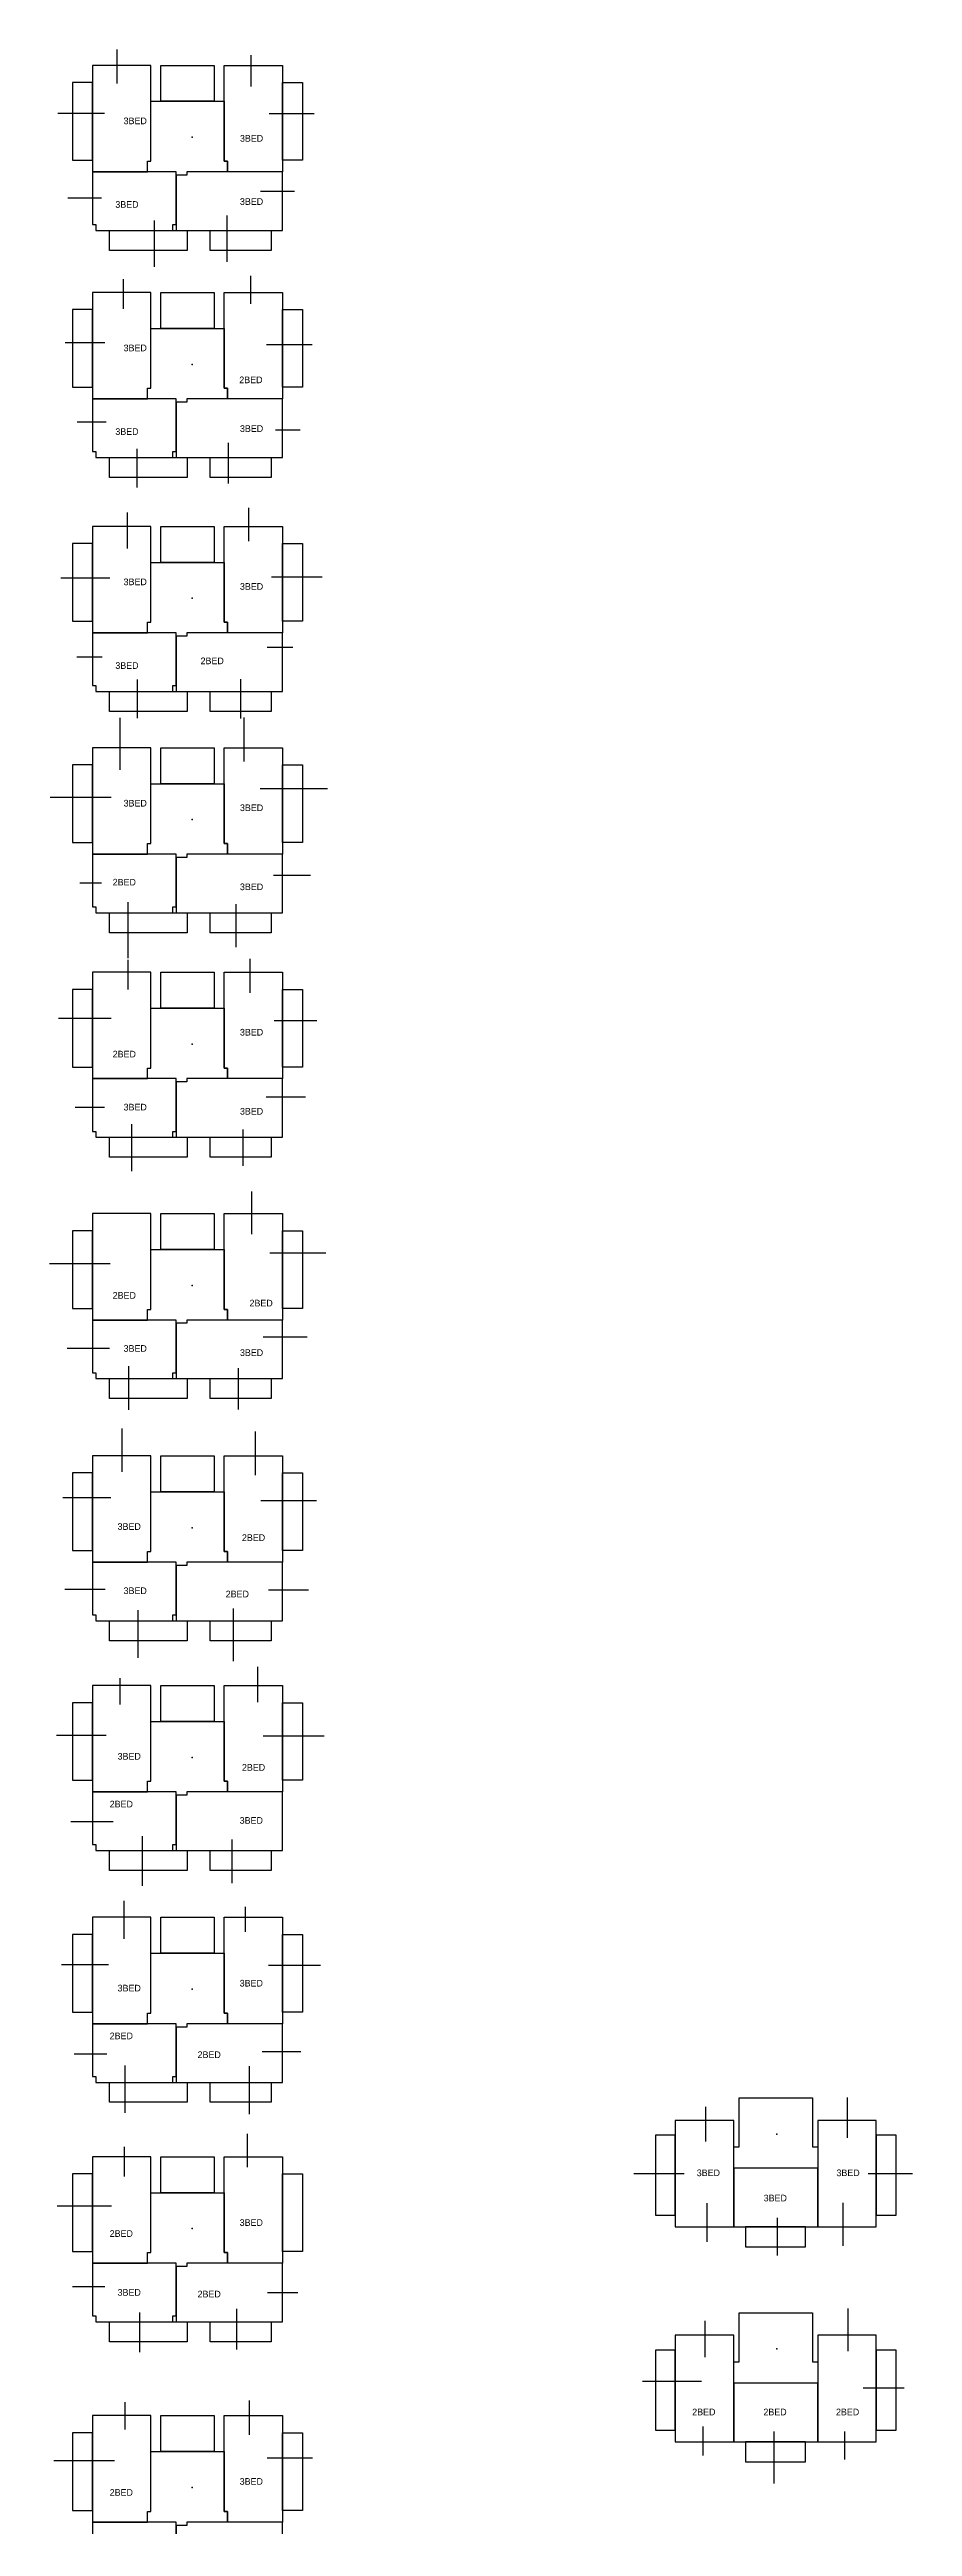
# Model space of a CAD drawing. Extents: x -182 to 224, y -126 to 495.
# Drawn here: x 93.7 to 223.4, y 122.8 to 495.1 of the extents above; entities that cross this region are included whole.
import ezdxf

# ---------------------------------------------------------------- set-up
doc = ezdxf.new("R2010")
doc.units = 0
doc.header["$LTSCALE"] = 1000
for name, color, linetype in [('FLOORPLATE$T1$222', 7, 'CONTINUOUS'), ('FLOORPLATE$T1$333', 7, 'CONTINUOUS'), ('FLOORPLATE$T2$2233', 7, 'CONTINUOUS'), ('FLOORPLATE$T2$2323', 7, 'CONTINUOUS'), ('FLOORPLATE$T2$2332', 7, 'CONTINUOUS'), ('FLOORPLATE$T2$2333', 7, 'CONTINUOUS'), ('FLOORPLATE$T2$3223', 7, 'CONTINUOUS'), ('FLOORPLATE$T2$3232', 7, 'CONTINUOUS'), ('FLOORPLATE$T2$3233', 7, 'CONTINUOUS'), ('FLOORPLATE$T2$3322', 7, 'CONTINUOUS'), ('FLOORPLATE$T2$3323', 7, 'CONTINUOUS'), ('FLOORPLATE$T2$3332', 7, 'CONTINUOUS'), ('FLOORPLATE$T2$3333', 7, 'CONTINUOUS')]:
    doc.layers.add(name, color=color, linetype=linetype)

msp = doc.modelspace()

# ---------------------------------------------------------------- linework, layer by layer
at = {"layer": 'FLOORPLATE$T1$222'}
for p, q in [((192.24, 148.27), (192.24, 153.73)), ((213.71, 149.16), (213.71, 155.57)), ((191.69, 144.59), (182.83, 144.59)), ((215.96, 143.64), (222.14, 143.64)), ((191.9, 137.84), (191.9, 133.48)), ((202.53, 137.09), (202.53, 129.25)), ((213.16, 137.1), (213.16, 132.87))]:
    msp.add_line(p, q, dxfattribs=at)
for points in [[(208.34, 147.54), (209.14, 147.54), (209.14, 144.34), (196.54, 144.34), (196.54, 147.54), (197.34, 147.54), (197.34, 154.94), (208.34, 154.94)], [(184.74, 137.29), (187.74, 137.29), (187.74, 149.29), (184.74, 149.29)], [(196.54, 151.54), (187.74, 151.54), (187.74, 135.54), (196.54, 135.54)], [(209.14, 151.54), (209.14, 135.54), (217.94, 135.54), (217.94, 151.54)], [(217.94, 137.29), (220.94, 137.29), (220.94, 149.29), (217.94, 149.29)], [(209.14, 144.34), (196.54, 144.34), (196.54, 135.54), (209.14, 135.54)], [(198.29, 132.54), (207.29, 132.54), (207.29, 135.54), (198.29, 135.54)]]:
    msp.add_lwpolyline(points, close=True, dxfattribs=at)
msp.add_point((203.02, 149.49), dxfattribs=at)
at = {"layer": 'FLOORPLATE$T1$333'}
for p, q in [((213.61, 181.2), (213.61, 187.26)), ((192.34, 180.65), (192.34, 185.9)), ((189.07, 175.81), (181.5, 175.81)), ((216.75, 175.88), (223.39, 175.88)), ((192.48, 171.38), (192.48, 165.58)), ((212.93, 171.45), (212.93, 164.97)), ((203.04, 169.2), (203.04, 163.54))]:
    msp.add_line(p, q, dxfattribs=at)
for points in [[(208.34, 179.85), (209.14, 179.85), (209.14, 176.65), (196.54, 176.65), (196.54, 179.85), (197.34, 179.85), (197.34, 187.25), (208.34, 187.25)], [(196.54, 183.85), (187.74, 183.85), (187.74, 167.85), (196.54, 167.85)], [(209.14, 183.85), (209.14, 167.85), (217.94, 167.85), (217.94, 183.85)], [(184.74, 169.6), (187.74, 169.6), (187.74, 181.6), (184.74, 181.6)], [(217.94, 169.6), (220.94, 169.6), (220.94, 181.6), (217.94, 181.6)], [(209.14, 176.65), (196.54, 176.65), (196.54, 167.85), (209.14, 167.85)], [(198.29, 164.85), (207.29, 164.85), (207.29, 167.85), (198.29, 167.85)]]:
    msp.add_lwpolyline(points, close=True, dxfattribs=at)
msp.add_point((203.02, 181.79), dxfattribs=at)
at = {"layer": 'FLOORPLATE$T2$2233'}
for p, q in [((105.05, 137.38), (105.05, 141.52)), ((123.72, 136.61), (123.72, 141.75)), ((103.45, 132.69), (94.34, 132.69)), ((126.37, 133.13), (133.19, 133.13))]:
    msp.add_line(p, q, dxfattribs=at)
for points in [[(108.92, 125.07), (108.92, 139.47), (100.12, 139.47), (100.12, 123.47), (108.42, 123.47), (108.42, 125.07)], [(118.42, 134.07), (110.42, 134.07), (110.42, 139.47), (118.42, 139.47)], [(120.42, 125.07), (119.92, 125.07), (119.92, 139.47), (128.72, 139.47), (128.72, 123.47), (120.42, 123.47)], [(100.12, 125.22), (100.12, 136.89), (97.12, 136.89), (97.12, 125.22)], [(108.92, 125.07), (108.92, 134.07), (119.92, 134.07), (119.92, 125.07), (120.42, 125.07), (120.42, 123.47), (114.32, 123.47), (114.32, 122.97), (112.72, 122.97), (112.72, 123.47), (108.42, 123.47), (108.42, 125.07)], [(131.72, 125.22), (128.72, 125.22), (128.72, 136.89), (131.72, 136.89)], [(112.72, 123.47), (100.12, 123.47), (100.12, 115.55), (100.62, 115.55), (100.62, 114.67), (112.22, 114.67), (112.22, 115.55), (112.72, 115.55)], [(128.72, 123.47), (114.32, 123.47), (114.32, 122.97), (112.72, 122.97), (112.72, 114.67), (128.72, 114.67)]]:
    msp.add_lwpolyline(points, close=True, dxfattribs=at)
msp.add_point((115.12, 128.67), dxfattribs=at)
at = {"layer": 'FLOORPLATE$T2$2323'}
for p, q in [((104.94, 175.41), (104.94, 179.88)), ((123.44, 176.79), (123.44, 181.81)), ((103.01, 170.94), (94.83, 170.94)), ((102.01, 158.84), (97.15, 158.84)), ((126.42, 157.96), (131, 157.96)), ((107.2, 154.98), (107.2, 149.01)), ((121.78, 155.53), (121.78, 149.4))]:
    msp.add_line(p, q, dxfattribs=at)
for points in [[(100.12, 164.13), (100.12, 175.8), (97.12, 175.8), (97.12, 164.13)], [(108.92, 163.98), (108.92, 178.38), (100.12, 178.38), (100.12, 162.38), (108.42, 162.38), (108.42, 163.98)], [(118.42, 172.98), (110.42, 172.98), (110.42, 178.38), (118.42, 178.38)], [(120.42, 163.98), (119.92, 163.98), (119.92, 178.38), (128.72, 178.38), (128.72, 162.38), (120.42, 162.38)], [(131.72, 164.13), (128.72, 164.13), (128.72, 175.8), (131.72, 175.8)], [(108.92, 163.98), (108.92, 172.98), (119.92, 172.98), (119.92, 163.98), (120.42, 163.98), (120.42, 162.38), (114.32, 162.38), (114.32, 161.88), (112.72, 161.88), (112.72, 162.38), (108.42, 162.38), (108.42, 163.98)], [(112.72, 162.38), (100.12, 162.38), (100.12, 154.46), (100.62, 154.46), (100.62, 153.58), (112.22, 153.58), (112.22, 154.46), (112.72, 154.46)], [(128.72, 162.38), (114.32, 162.38), (114.32, 161.88), (112.72, 161.88), (112.72, 153.58), (128.72, 153.58)], [(102.71, 153.58), (114.37, 153.58), (114.37, 150.58), (102.71, 150.58)], [(117.84, 150.58), (117.84, 153.58), (127.01, 153.58), (127.01, 150.58)]]:
    msp.add_lwpolyline(points, close=True, dxfattribs=at)
msp.add_point((115.12, 167.58), dxfattribs=at)
at = {"layer": 'FLOORPLATE$T2$2332'}
for p, q in [((124.08, 317.02), (124.08, 323.43)), ((126.81, 314.22), (135.2, 314.22)), ((102.81, 312.59), (93.68, 312.59)), ((125.79, 301.61), (132.4, 301.61)), ((102.68, 299.84), (96.34, 299.84)), ((105.54, 297.18), (105.54, 290.63)), ((122.04, 296.91), (122.04, 290.7))]:
    msp.add_line(p, q, dxfattribs=at)
for points in [[(100.12, 305.88), (100.12, 317.55), (97.12, 317.55), (97.12, 305.88)], [(108.92, 305.73), (108.92, 320.13), (100.12, 320.13), (100.12, 304.13), (108.42, 304.13), (108.42, 305.73)], [(118.42, 314.73), (110.42, 314.73), (110.42, 320.13), (118.42, 320.13)], [(120.42, 305.73), (119.92, 305.73), (119.92, 320.13), (128.72, 320.13), (128.72, 304.13), (120.42, 304.13)], [(131.72, 305.88), (128.72, 305.88), (128.72, 317.55), (131.72, 317.55)], [(108.92, 305.73), (108.92, 314.73), (119.92, 314.73), (119.92, 305.73), (120.42, 305.73), (120.42, 304.13), (114.32, 304.13), (114.32, 303.63), (112.72, 303.63), (112.72, 304.13), (108.42, 304.13), (108.42, 305.73)], [(112.72, 304.13), (100.12, 304.13), (100.12, 296.21), (100.62, 296.21), (100.62, 295.33), (112.22, 295.33), (112.22, 296.21), (112.72, 296.21)], [(128.72, 304.13), (114.32, 304.13), (114.32, 303.63), (112.72, 303.63), (112.72, 295.33), (128.72, 295.33)], [(102.71, 295.33), (114.37, 295.33), (114.37, 292.33), (102.71, 292.33)], [(117.84, 292.33), (117.84, 295.33), (127.01, 295.33), (127.01, 292.33)]]:
    msp.add_lwpolyline(points, close=True, dxfattribs=at)
msp.add_point((115.12, 309.33), dxfattribs=at)
at = {"layer": 'FLOORPLATE$T2$2333'}
for p, q in [((105.52, 353.8), (105.52, 358.28)), ((123.85, 353.31), (123.85, 358.39)), ((102.92, 349.44), (95.02, 349.44)), ((127.44, 349.16), (133.85, 349.16)), ((101.93, 336.08), (97.51, 336.08)), ((126.23, 337.68), (132.13, 337.68)), ((106.01, 333.54), (106.01, 326.52)), ((122.75, 332.76), (122.75, 327.3))]:
    msp.add_line(p, q, dxfattribs=at)
for points in [[(100.12, 342.15), (100.12, 353.82), (97.12, 353.82), (97.12, 342.15)], [(108.92, 342), (108.92, 356.4), (100.12, 356.4), (100.12, 340.4), (108.42, 340.4), (108.42, 342)], [(118.42, 351), (110.42, 351), (110.42, 356.4), (118.42, 356.4)], [(120.42, 342), (119.92, 342), (119.92, 356.4), (128.72, 356.4), (128.72, 340.4), (120.42, 340.4)], [(131.72, 342.15), (128.72, 342.15), (128.72, 353.82), (131.72, 353.82)], [(108.92, 342), (108.92, 351), (119.92, 351), (119.92, 342), (120.42, 342), (120.42, 340.4), (114.32, 340.4), (114.32, 339.9), (112.72, 339.9), (112.72, 340.4), (108.42, 340.4), (108.42, 342)], [(112.72, 340.4), (100.12, 340.4), (100.12, 332.48), (100.62, 332.48), (100.62, 331.6), (112.22, 331.6), (112.22, 332.48), (112.72, 332.48)], [(128.72, 340.4), (114.32, 340.4), (114.32, 339.9), (112.72, 339.9), (112.72, 331.6), (128.72, 331.6)], [(102.71, 331.6), (114.37, 331.6), (114.37, 328.6), (102.71, 328.6)], [(117.84, 328.6), (117.84, 331.6), (127.01, 331.6), (127.01, 328.6)]]:
    msp.add_lwpolyline(points, close=True, dxfattribs=at)
msp.add_point((115.12, 345.6), dxfattribs=at)
at = {"layer": 'FLOORPLATE$T2$3223'}
for p, q in [((104.88, 211.14), (104.88, 216.83)), ((123.11, 212.19), (123.11, 215.94)), ((102.56, 207.22), (95.5, 207.22)), ((126.59, 207.16), (134.43, 207.16)), ((102.29, 193.8), (97.37, 193.8)), ((125.65, 194.18), (131.45, 194.18)), ((104.99, 192.09), (104.99, 184.96)), ((123.71, 191.98), (123.71, 184.8))]:
    msp.add_line(p, q, dxfattribs=at)
for points in [[(108.92, 199.96), (108.92, 214.36), (100.12, 214.36), (100.12, 198.36), (108.42, 198.36), (108.42, 199.96)], [(118.42, 208.96), (110.42, 208.96), (110.42, 214.36), (118.42, 214.36)], [(120.42, 199.96), (119.92, 199.96), (119.92, 214.36), (128.72, 214.36), (128.72, 198.36), (120.42, 198.36)], [(100.12, 200.11), (100.12, 211.77), (97.12, 211.77), (97.12, 200.11)], [(108.92, 199.96), (108.92, 208.96), (119.92, 208.96), (119.92, 199.96), (120.42, 199.96), (120.42, 198.36), (114.32, 198.36), (114.32, 197.86), (112.72, 197.86), (112.72, 198.36), (108.42, 198.36), (108.42, 199.96)], [(131.72, 200.11), (128.72, 200.11), (128.72, 211.77), (131.72, 211.77)], [(112.72, 198.36), (100.12, 198.36), (100.12, 190.44), (100.62, 190.44), (100.62, 189.56), (112.22, 189.56), (112.22, 190.44), (112.72, 190.44)], [(128.72, 198.36), (114.32, 198.36), (114.32, 197.86), (112.72, 197.86), (112.72, 189.56), (128.72, 189.56)], [(102.71, 189.56), (114.37, 189.56), (114.37, 186.56), (102.71, 186.56)], [(117.84, 186.56), (117.84, 189.56), (127.01, 189.56), (127.01, 186.56)]]:
    msp.add_lwpolyline(points, close=True, dxfattribs=at)
msp.add_point((115.12, 203.56), dxfattribs=at)
at = {"layer": 'FLOORPLATE$T2$3232'}
for p, q in [((104.28, 246.37), (104.28, 250.29)), ((124.98, 246.7), (124.98, 252)), ((102.18, 241.68), (94.72, 241.68)), ((125.81, 241.62), (134.98, 241.62)), ((103.23, 228.7), (96.88, 228.7)), ((107.59, 226.54), (107.59, 219.09)), ((121.06, 226.05), (121.06, 219.48))]:
    msp.add_line(p, q, dxfattribs=at)
for points in [[(100.12, 234.95), (100.12, 246.62), (97.12, 246.62), (97.12, 234.95)], [(108.92, 234.8), (108.92, 249.2), (100.12, 249.2), (100.12, 233.2), (108.42, 233.2), (108.42, 234.8)], [(118.42, 243.8), (110.42, 243.8), (110.42, 249.2), (118.42, 249.2)], [(120.42, 234.8), (119.92, 234.8), (119.92, 249.2), (128.72, 249.2), (128.72, 233.2), (120.42, 233.2)], [(131.72, 234.95), (128.72, 234.95), (128.72, 246.62), (131.72, 246.62)], [(108.92, 234.8), (108.92, 243.8), (119.92, 243.8), (119.92, 234.8), (120.42, 234.8), (120.42, 233.2), (114.32, 233.2), (114.32, 232.7), (112.72, 232.7), (112.72, 233.2), (108.42, 233.2), (108.42, 234.8)], [(112.72, 233.2), (100.12, 233.2), (100.12, 225.28), (100.62, 225.28), (100.62, 224.4), (112.22, 224.4), (112.22, 225.28), (112.72, 225.28)], [(128.72, 233.2), (114.32, 233.2), (114.32, 232.7), (112.72, 232.7), (112.72, 224.4), (128.72, 224.4)], [(102.71, 224.4), (114.37, 224.4), (114.37, 221.4), (102.71, 221.4)], [(117.84, 221.4), (117.84, 224.4), (127.01, 224.4), (127.01, 221.4)]]:
    msp.add_lwpolyline(points, close=True, dxfattribs=at)
msp.add_point((115.12, 238.4), dxfattribs=at)
at = {"layer": 'FLOORPLATE$T2$3233'}
for p, q in [((104.28, 386.8), (104.28, 394.63)), ((122.92, 388.09), (122.92, 394.67)), ((125.35, 384.01), (135.45, 384.01)), ((102.94, 382.67), (93.76, 382.67)), ((101.51, 369.8), (98.25, 369.8)), ((127.34, 370.96), (132.92, 370.96)), ((105.46, 366.93), (105.46, 358.52)), ((121.69, 366.64), (121.69, 360.16))]:
    msp.add_line(p, q, dxfattribs=at)
for points in [[(100.12, 375.88), (100.12, 387.55), (97.12, 387.55), (97.12, 375.88)], [(108.92, 375.73), (108.92, 390.13), (100.12, 390.13), (100.12, 374.13), (108.42, 374.13), (108.42, 375.73)], [(118.42, 384.73), (110.42, 384.73), (110.42, 390.13), (118.42, 390.13)], [(120.42, 375.73), (119.92, 375.73), (119.92, 390.13), (128.72, 390.13), (128.72, 374.13), (120.42, 374.13)], [(131.72, 375.88), (128.72, 375.88), (128.72, 387.55), (131.72, 387.55)], [(108.92, 375.73), (108.92, 384.73), (119.92, 384.73), (119.92, 375.73), (120.42, 375.73), (120.42, 374.13), (114.32, 374.13), (114.32, 373.63), (112.72, 373.63), (112.72, 374.13), (108.42, 374.13), (108.42, 375.73)], [(112.72, 374.13), (100.12, 374.13), (100.12, 366.21), (100.62, 366.21), (100.62, 365.33), (112.22, 365.33), (112.22, 366.21), (112.72, 366.21)], [(128.72, 374.13), (114.32, 374.13), (114.32, 373.63), (112.72, 373.63), (112.72, 365.33), (128.72, 365.33)], [(102.71, 365.33), (114.37, 365.33), (114.37, 362.33), (102.71, 362.33)], [(117.84, 362.33), (117.84, 365.33), (127.01, 365.33), (127.01, 362.33)]]:
    msp.add_lwpolyline(points, close=True, dxfattribs=at)
msp.add_point((115.12, 379.33), dxfattribs=at)
at = {"layer": 'FLOORPLATE$T2$3322'}
for p, q in [((104.59, 281.29), (104.59, 287.84)), ((124.63, 280.82), (124.63, 287.36)), ((102.88, 277.41), (95.66, 277.41)), ((125.45, 277), (133.81, 277)), ((102.06, 263.64), (96, 263.64)), ((121.29, 260.77), (121.29, 252.86)), ((126.61, 263.57), (132.61, 263.57)), ((106.97, 260.5), (106.97, 253.34))]:
    msp.add_line(p, q, dxfattribs=at)
for points in [[(108.92, 269.32), (108.92, 283.72), (100.12, 283.72), (100.12, 267.72), (108.42, 267.72), (108.42, 269.32)], [(118.42, 278.32), (110.42, 278.32), (110.42, 283.72), (118.42, 283.72)], [(120.42, 269.32), (119.92, 269.32), (119.92, 283.72), (128.72, 283.72), (128.72, 267.72), (120.42, 267.72)], [(100.12, 269.47), (100.12, 281.14), (97.12, 281.14), (97.12, 269.47)], [(131.72, 269.47), (128.72, 269.47), (128.72, 281.14), (131.72, 281.14)], [(108.92, 269.32), (108.92, 278.32), (119.92, 278.32), (119.92, 269.32), (120.42, 269.32), (120.42, 267.72), (114.32, 267.72), (114.32, 267.22), (112.72, 267.22), (112.72, 267.72), (108.42, 267.72), (108.42, 269.32)], [(112.72, 267.72), (100.12, 267.72), (100.12, 259.8), (100.62, 259.8), (100.62, 258.92), (112.22, 258.92), (112.22, 259.8), (112.72, 259.8)], [(128.72, 267.72), (114.32, 267.72), (114.32, 267.22), (112.72, 267.22), (112.72, 258.92), (128.72, 258.92)], [(102.71, 258.92), (114.37, 258.92), (114.37, 255.92), (102.71, 255.92)], [(117.84, 255.92), (117.84, 258.92), (127.01, 258.92), (127.01, 255.92)]]:
    msp.add_lwpolyline(points, close=True, dxfattribs=at)
msp.add_point((115.12, 272.92), dxfattribs=at)
at = {"layer": 'FLOORPLATE$T2$3323'}
for p, q in [((105.42, 420.09), (105.42, 425.5)), ((123.64, 421.2), (123.64, 426.17)), ((102.76, 415.62), (95.36, 415.62)), ((127.06, 415.84), (134.68, 415.84)), ((101.6, 403.75), (97.79, 403.75)), ((126.4, 405.24), (130.27, 405.24)), ((106.85, 400.38), (106.85, 394.58)), ((122.37, 400.43), (122.37, 394.52))]:
    msp.add_line(p, q, dxfattribs=at)
for points in [[(100.12, 409.14), (100.12, 420.81), (97.12, 420.81), (97.12, 409.14)], [(108.92, 408.99), (108.92, 423.39), (100.12, 423.39), (100.12, 407.39), (108.42, 407.39), (108.42, 408.99)], [(118.42, 417.99), (110.42, 417.99), (110.42, 423.39), (118.42, 423.39)], [(120.42, 408.99), (119.92, 408.99), (119.92, 423.39), (128.72, 423.39), (128.72, 407.39), (120.42, 407.39)], [(131.72, 409.14), (128.72, 409.14), (128.72, 420.81), (131.72, 420.81)], [(108.92, 408.99), (108.92, 417.99), (119.92, 417.99), (119.92, 408.99), (120.42, 408.99), (120.42, 407.39), (114.32, 407.39), (114.32, 406.89), (112.72, 406.89), (112.72, 407.39), (108.42, 407.39), (108.42, 408.99)], [(112.72, 407.39), (100.12, 407.39), (100.12, 399.47), (100.62, 399.47), (100.62, 398.59), (112.22, 398.59), (112.22, 399.47), (112.72, 399.47)], [(128.72, 407.39), (114.32, 407.39), (114.32, 406.89), (112.72, 406.89), (112.72, 398.59), (128.72, 398.59)], [(102.71, 398.59), (114.37, 398.59), (114.37, 395.59), (102.71, 395.59)], [(117.84, 395.59), (117.84, 398.59), (127.01, 398.59), (127.01, 395.59)]]:
    msp.add_lwpolyline(points, close=True, dxfattribs=at)
msp.add_point((115.12, 412.59), dxfattribs=at)
at = {"layer": 'FLOORPLATE$T2$3332'}
for p, q in [((104.82, 456.08), (104.82, 460.55)), ((123.93, 456.85), (123.93, 461.05)), ((102.01, 451), (96.04, 451)), ((126.31, 450.72), (133.15, 450.72)), ((102.17, 439.07), (97.81, 439.07)), ((120.51, 435.98), (120.51, 429.85)), ((127.63, 437.91), (131.33, 437.91)), ((106.81, 435.04), (106.81, 429.24))]:
    msp.add_line(p, q, dxfattribs=at)
for points in [[(108.92, 444.15), (108.92, 458.55), (100.12, 458.55), (100.12, 442.55), (108.42, 442.55), (108.42, 444.15)], [(118.42, 453.15), (110.42, 453.15), (110.42, 458.55), (118.42, 458.55)], [(120.42, 444.15), (119.92, 444.15), (119.92, 458.55), (128.72, 458.55), (128.72, 442.55), (120.42, 442.55)], [(100.12, 444.3), (100.12, 455.97), (97.12, 455.97), (97.12, 444.3)], [(131.72, 444.3), (128.72, 444.3), (128.72, 455.97), (131.72, 455.97)], [(108.92, 444.15), (108.92, 453.15), (119.92, 453.15), (119.92, 444.15), (120.42, 444.15), (120.42, 442.55), (114.32, 442.55), (114.32, 442.05), (112.72, 442.05), (112.72, 442.55), (108.42, 442.55), (108.42, 444.15)], [(112.72, 442.55), (100.12, 442.55), (100.12, 434.63), (100.62, 434.63), (100.62, 433.75), (112.22, 433.75), (112.22, 434.63), (112.72, 434.63)], [(128.72, 442.55), (114.32, 442.55), (114.32, 442.05), (112.72, 442.05), (112.72, 433.75), (128.72, 433.75)], [(102.71, 433.75), (114.37, 433.75), (114.37, 430.75), (102.71, 430.75)], [(117.84, 430.75), (117.84, 433.75), (127.01, 433.75), (127.01, 430.75)]]:
    msp.add_lwpolyline(points, close=True, dxfattribs=at)
msp.add_point((115.12, 447.75), dxfattribs=at)
at = {"layer": 'FLOORPLATE$T2$3333'}
for p, q in [((103.83, 489.98), (103.83, 495.06)), ((123.99, 489.49), (123.99, 494.23)), ((101.95, 485.45), (94.94, 485.45)), ((126.69, 485.45), (133.48, 485.45)), ((125.37, 473.8), (130.5, 473.8)), ((101.51, 472.75), (96.43, 472.75)), ((109.41, 469.38), (109.41, 462.43)), ((120.34, 470.1), (120.34, 463.14))]:
    msp.add_line(p, q, dxfattribs=at)
for points in [[(108.92, 478.28), (108.92, 492.68), (100.12, 492.68), (100.12, 476.68), (108.42, 476.68), (108.42, 478.28)], [(118.42, 487.28), (110.42, 487.28), (110.42, 492.68), (118.42, 492.68)], [(120.42, 478.28), (119.92, 478.28), (119.92, 492.68), (128.72, 492.68), (128.72, 476.68), (120.42, 476.68)], [(100.12, 478.43), (100.12, 490.09), (97.12, 490.09), (97.12, 478.43)], [(131.72, 478.43), (128.72, 478.43), (128.72, 490.09), (131.72, 490.09)], [(108.92, 478.28), (108.92, 487.28), (119.92, 487.28), (119.92, 478.28), (120.42, 478.28), (120.42, 476.68), (114.32, 476.68), (114.32, 476.18), (112.72, 476.18), (112.72, 476.68), (108.42, 476.68), (108.42, 478.28)], [(112.72, 476.68), (100.12, 476.68), (100.12, 468.76), (100.62, 468.76), (100.62, 467.88), (112.22, 467.88), (112.22, 468.76), (112.72, 468.76)], [(128.72, 476.68), (114.32, 476.68), (114.32, 476.18), (112.72, 476.18), (112.72, 467.88), (128.72, 467.88)], [(102.71, 467.88), (114.37, 467.88), (114.37, 464.88), (102.71, 464.88)], [(117.84, 464.88), (117.84, 467.88), (127.01, 467.88), (127.01, 464.88)]]:
    msp.add_lwpolyline(points, close=True, dxfattribs=at)
msp.add_point((115.12, 481.88), dxfattribs=at)

# ---------------------------------------------------------------- texts
at = {"layer": 'FLOORPLATE$T1$222', "linetype": 'CONTINUOUS'}
for p in [(190.28, 139.52), (200.98, 139.52), (211.89, 139.52)]:
    msp.add_text('2BED', height=1, dxfattribs=at).set_placement(p)
at = {"layer": 'FLOORPLATE$T1$333', "linetype": 'CONTINUOUS'}
for p in [(190.96, 175.46), (211.96, 175.46), (201.02, 171.67)]:
    msp.add_text('3BED', height=1, dxfattribs=at).set_placement(p)
at = {"layer": 'FLOORPLATE$T2$2233', "linetype": 'CONTINUOUS'}
for s, p in [('2BED', (102.72, 127.43)), ('3BED', (122.26, 129.08))]:
    msp.add_text(s, height=1, dxfattribs=at).set_placement(p)
at = {"layer": 'FLOORPLATE$T2$2323', "linetype": 'CONTINUOUS'}
for s, p in [('3BED', (122.26, 167.99)), ('2BED', (102.72, 166.34)), ('3BED', (103.91, 157.49)), ('2BED', (115.93, 157.24))]:
    msp.add_text(s, height=1, dxfattribs=at).set_placement(p)
at = {"layer": 'FLOORPLATE$T2$2332', "linetype": 'CONTINUOUS'}
for s, p in [('2BED', (103.17, 307.33)), ('2BED', (123.74, 306.17)), ('3BED', (104.81, 299.35)), ('3BED', (122.3, 298.73))]:
    msp.add_text(s, height=1, dxfattribs=at).set_placement(p)
at = {"layer": 'FLOORPLATE$T2$2333', "linetype": 'CONTINUOUS'}
for s, p in [('3BED', (122.3, 346.88)), ('2BED', (103.17, 343.59)), ('3BED', (104.81, 335.62)), ('3BED', (122.3, 335))]:
    msp.add_text(s, height=1, dxfattribs=at).set_placement(p)
at = {"layer": 'FLOORPLATE$T2$3223', "linetype": 'CONTINUOUS'}
for s, p in [('3BED', (122.26, 203.96)), ('3BED', (103.91, 203.22)), ('2BED', (102.72, 196.04)), ('2BED', (115.93, 193.21))]:
    msp.add_text(s, height=1, dxfattribs=at).set_placement(p)
at = {"layer": 'FLOORPLATE$T2$3232', "linetype": 'CONTINUOUS'}
for s, p in [('3BED', (103.91, 238.06)), ('2BED', (122.6, 236.39)), ('2BED', (102.72, 230.88)), ('3BED', (122.26, 228.42))]:
    msp.add_text(s, height=1, dxfattribs=at).set_placement(p)
at = {"layer": 'FLOORPLATE$T2$3233', "linetype": 'CONTINUOUS'}
for s, p in [('3BED', (104.81, 381.3)), ('3BED', (122.3, 380.61)), ('2BED', (103.17, 369.43)), ('3BED', (122.3, 368.73))]:
    msp.add_text(s, height=1, dxfattribs=at).set_placement(p)
at = {"layer": 'FLOORPLATE$T2$3322', "linetype": 'CONTINUOUS'}
for s, p in [('3BED', (103.91, 272.59)), ('2BED', (122.6, 270.92)), ('3BED', (104.81, 262.94)), ('2BED', (120.16, 262.45))]:
    msp.add_text(s, height=1, dxfattribs=at).set_placement(p)
at = {"layer": 'FLOORPLATE$T2$3323', "linetype": 'CONTINUOUS'}
for s, p in [('3BED', (104.81, 414.56)), ('3BED', (122.3, 413.87)), ('3BED', (103.57, 401.99)), ('2BED', (116.38, 402.69))]:
    msp.add_text(s, height=1, dxfattribs=at).set_placement(p)
at = {"layer": 'FLOORPLATE$T2$3332', "linetype": 'CONTINUOUS'}
for s, p in [('3BED', (104.81, 449.72)), ('2BED', (122.2, 444.92)), ('3BED', (103.57, 437.15)), ('3BED', (122.3, 437.6))]:
    msp.add_text(s, height=1, dxfattribs=at).set_placement(p)
at = {"layer": 'FLOORPLATE$T2$3333', "linetype": 'CONTINUOUS'}
for p in [(104.81, 483.84), (122.3, 481.22), (103.57, 471.28), (122.3, 471.72)]:
    msp.add_text('3BED', height=1, dxfattribs=at).set_placement(p)

doc.saveas('drawing.dxf')
